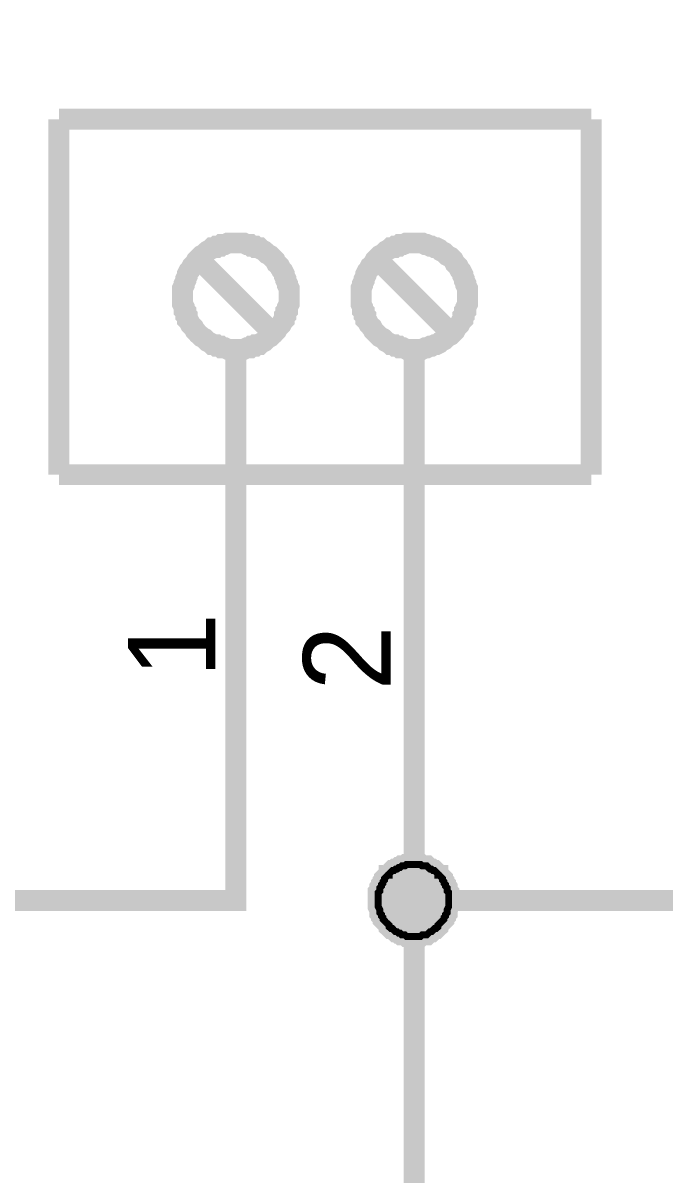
# Model space of a CAD drawing. Header units: millimetres. Extents: x 0 to 800, y 0 to 567.
# Drawn here: x 401.33 to 410.51, y 333.71 to 350.19 of the extents above; entities that cross this region are included whole.
import ezdxf

# ---------------------------------------------------------------- set-up
doc = ezdxf.new("R2010")
doc.units = ezdxf.units.MM
doc.layers.add('Sheet', color=255, linetype='Continuous')

msp = doc.modelspace()

# ---------------------------------------------------------------- linework, layer by layer
at = {"layer": 'Sheet'}
for points, const_width in [([(384.662, 352.422), (384.662, 337.639), (384.819, 337.639), (393.196, 337.639), (404.373, 337.639), (404.373, 338.647)], 0.3), ([(401.842, 348.816), (401.842, 343.731)], 0.3), ([(409.458, 348.816), (401.842, 348.816)], 0.3), ([(409.458, 343.731), (409.458, 348.816)], 0.3), ([(403.611, 346.285), (403.611, 346.33), (403.611, 346.352), (403.611, 346.397), (403.634, 346.442), (403.634, 346.464), (403.656, 346.509), (403.656, 346.531), (403.679, 346.576), (403.679, 346.599), (403.701, 346.643), (403.723, 346.666), (403.746, 346.711), (403.768, 346.733), (403.791, 346.755), (403.813, 346.8), (403.835, 346.822), (403.858, 346.845), (403.88, 346.867), (403.925, 346.89), (403.947, 346.912), (403.97, 346.934), (404.015, 346.957), (404.037, 346.979), (404.082, 346.979), (404.104, 347.002), (404.149, 347.002), (404.171, 347.024), (404.216, 347.024), (404.261, 347.046), (404.283, 347.046), (404.328, 347.046), (404.373, 347.046)], 0.3), ([(404.373, 347.046), (404.373, 347.046)], 0.3), ([(404.373, 347.046), (404.418, 347.046), (404.463, 347.046), (404.485, 347.046), (404.53, 347.024), (404.575, 347.024), (404.597, 347.002), (404.642, 347.002), (404.664, 346.979), (404.709, 346.979), (404.731, 346.957), (404.776, 346.934), (404.799, 346.912), (404.821, 346.89), (404.866, 346.867), (404.888, 346.845), (404.911, 346.822), (404.933, 346.8), (404.955, 346.755), (404.978, 346.733), (405, 346.711), (405.023, 346.666), (405.045, 346.643), (405.067, 346.599), (405.067, 346.576), (405.09, 346.531), (405.09, 346.509), (405.112, 346.464), (405.112, 346.442), (405.135, 346.397), (405.135, 346.352), (405.135, 346.33), (405.135, 346.285)], 0.3), ([(406.165, 346.285), (406.165, 346.33), (406.165, 346.352), (406.165, 346.397), (406.187, 346.442), (406.187, 346.464), (406.21, 346.509), (406.21, 346.531), (406.232, 346.576), (406.232, 346.599), (406.255, 346.643), (406.277, 346.666), (406.299, 346.711), (406.322, 346.733), (406.344, 346.755), (406.367, 346.8), (406.389, 346.822), (406.411, 346.845), (406.434, 346.867), (406.479, 346.89), (406.501, 346.912), (406.523, 346.934), (406.568, 346.957), (406.591, 346.979), (406.635, 346.979), (406.658, 347.002), (406.703, 347.002), (406.725, 347.024), (406.77, 347.024), (406.815, 347.046), (406.837, 347.046), (406.882, 347.046), (406.927, 347.046)], 0.3), ([(406.927, 347.046), (406.927, 347.046)], 0.3), ([(406.927, 347.046), (406.971, 347.046), (406.994, 347.046), (407.039, 347.046), (407.083, 347.024), (407.106, 347.024), (407.151, 347.002), (407.173, 347.002), (407.218, 346.979), (407.24, 346.979), (407.285, 346.957), (407.307, 346.934), (407.352, 346.912), (407.375, 346.89), (407.397, 346.867), (407.442, 346.845), (407.464, 346.822), (407.487, 346.8), (407.509, 346.755), (407.531, 346.733), (407.554, 346.711), (407.576, 346.666), (407.599, 346.643), (407.621, 346.599), (407.621, 346.576), (407.643, 346.531), (407.643, 346.509), (407.666, 346.464), (407.666, 346.442), (407.688, 346.397), (407.688, 346.352), (407.688, 346.33), (407.688, 346.285)], 0.3), ([(403.835, 346.822), (404.911, 345.747)], 0.3), ([(406.389, 346.822), (407.464, 345.747)], 0.3), ([(404.373, 345.523), (404.328, 345.523), (404.283, 345.523), (404.261, 345.523), (404.216, 345.546), (404.171, 345.546), (404.149, 345.568), (404.104, 345.568), (404.082, 345.591), (404.037, 345.591), (404.015, 345.613), (403.97, 345.635), (403.947, 345.658), (403.925, 345.68), (403.88, 345.703), (403.858, 345.725), (403.835, 345.747), (403.813, 345.77), (403.791, 345.792), (403.768, 345.837), (403.746, 345.859), (403.723, 345.882), (403.701, 345.927), (403.679, 345.949), (403.679, 345.994), (403.656, 346.016), (403.656, 346.061), (403.634, 346.083), (403.634, 346.128), (403.611, 346.173), (403.611, 346.195), (403.611, 346.24), (403.611, 346.285)], 0.3), ([(403.611, 346.285), (403.611, 346.285)], 0.3), ([(405.135, 346.285), (405.135, 346.24), (405.135, 346.195), (405.135, 346.173), (405.112, 346.128), (405.112, 346.083), (405.09, 346.061), (405.09, 346.016), (405.067, 345.994), (405.067, 345.949), (405.045, 345.927), (405.023, 345.882), (405, 345.859), (404.978, 345.837), (404.955, 345.792), (404.933, 345.77), (404.911, 345.747), (404.888, 345.725), (404.866, 345.703), (404.821, 345.68), (404.799, 345.658), (404.776, 345.635), (404.731, 345.613), (404.709, 345.591), (404.664, 345.591), (404.642, 345.568), (404.597, 345.568), (404.575, 345.546), (404.53, 345.546), (404.485, 345.523), (404.463, 345.523), (404.418, 345.523), (404.373, 345.523)], 0.3), ([(405.135, 346.285), (405.135, 346.285), (405.135, 346.285), (405.135, 346.285), (405.135, 346.285), (405.135, 346.285), (405.135, 346.285), (405.135, 346.285), (405.135, 346.285), (405.135, 346.285), (405.135, 346.285), (405.135, 346.285), (405.135, 346.285), (405.135, 346.285), (405.135, 346.285), (405.135, 346.285), (405.135, 346.285), (405.135, 346.285), (405.135, 346.285), (405.135, 346.285), (405.135, 346.285), (405.135, 346.285), (405.135, 346.285), (405.135, 346.285), (405.135, 346.285), (405.135, 346.285), (405.135, 346.285), (405.135, 346.285), (405.135, 346.285), (405.135, 346.285), (405.135, 346.285), (405.135, 346.285), (405.135, 346.285)], 0.3), ([(405.135, 346.285), (405.135, 346.285)], 0.3), ([(406.927, 345.523), (406.882, 345.523), (406.837, 345.523), (406.815, 345.523), (406.77, 345.546), (406.725, 345.546), (406.703, 345.568), (406.658, 345.568), (406.635, 345.591), (406.591, 345.591), (406.568, 345.613), (406.523, 345.635), (406.501, 345.658), (406.479, 345.68), (406.434, 345.703), (406.411, 345.725), (406.389, 345.747), (406.367, 345.77), (406.344, 345.792), (406.322, 345.837), (406.299, 345.859), (406.277, 345.882), (406.255, 345.927), (406.232, 345.949), (406.232, 345.994), (406.21, 346.016), (406.21, 346.061), (406.187, 346.083), (406.187, 346.128), (406.165, 346.173), (406.165, 346.195), (406.165, 346.24), (406.165, 346.285)], 0.3), ([(406.165, 346.285), (406.165, 346.285)], 0.3), ([(407.688, 346.285), (407.688, 346.24), (407.688, 346.195), (407.688, 346.173), (407.666, 346.128), (407.666, 346.083), (407.643, 346.061), (407.643, 346.016), (407.621, 345.994), (407.621, 345.949), (407.599, 345.927), (407.576, 345.882), (407.554, 345.859), (407.531, 345.837), (407.509, 345.792), (407.487, 345.77), (407.464, 345.747), (407.442, 345.725), (407.397, 345.703), (407.375, 345.68), (407.352, 345.658), (407.307, 345.635), (407.285, 345.613), (407.24, 345.591), (407.218, 345.591), (407.173, 345.568), (407.151, 345.568), (407.106, 345.546), (407.083, 345.546), (407.039, 345.523), (406.994, 345.523), (406.971, 345.523), (406.927, 345.523)], 0.3), ([(407.688, 346.285), (407.688, 346.285), (407.688, 346.285), (407.688, 346.285), (407.688, 346.285), (407.688, 346.285), (407.688, 346.285), (407.688, 346.285), (407.688, 346.285), (407.688, 346.285), (407.688, 346.285), (407.688, 346.285), (407.688, 346.285), (407.688, 346.285), (407.688, 346.285), (407.688, 346.285), (407.688, 346.285), (407.688, 346.285), (407.688, 346.285), (407.688, 346.285), (407.688, 346.285), (407.688, 346.285), (407.688, 346.285), (407.688, 346.285), (407.688, 346.285), (407.688, 346.285), (407.688, 346.285), (407.688, 346.285), (407.688, 346.285), (407.688, 346.285), (407.688, 346.285), (407.688, 346.285), (407.688, 346.285)], 0.3), ([(407.688, 346.285), (407.688, 346.285)], 0.3), ([(404.373, 343.731), (404.373, 345.523)], 0.3), ([(406.927, 343.731), (406.927, 345.523)], 0.3), ([(401.842, 343.731), (409.458, 343.731)], 0.3), ([(404.373, 343.731), (404.373, 338.647)], 0.3), ([(406.927, 343.731), (406.927, 338.647)], 0.3), ([(406.927, 338.647), (406.927, 337.639)], 0.3), ([(406.411, 337.639), (406.411, 337.661), (406.411, 337.684), (406.411, 337.729), (406.411, 337.751), (406.434, 337.773), (406.434, 337.796), (406.434, 337.818), (406.456, 337.841), (406.456, 337.863), (406.479, 337.885), (406.479, 337.908), (406.501, 337.93), (406.501, 337.953), (406.523, 337.975), (406.546, 337.997), (406.568, 337.997), (406.568, 338.02), (406.591, 338.042), (406.613, 338.065), (406.635, 338.065), (406.658, 338.087), (406.68, 338.087), (406.703, 338.109), (406.725, 338.109), (406.747, 338.132), (406.77, 338.132), (406.792, 338.132), (406.815, 338.154), (406.837, 338.154), (406.882, 338.154), (406.904, 338.154), (406.927, 338.154)], 0.3), ([(406.411, 337.639), (406.411, 337.661), (406.411, 337.684), (406.411, 337.729), (406.411, 337.751), (406.434, 337.773), (406.434, 337.796), (406.434, 337.818), (406.456, 337.841), (406.456, 337.863), (406.479, 337.885), (406.479, 337.908), (406.501, 337.93), (406.501, 337.953), (406.523, 337.975), (406.546, 337.997), (406.568, 337.997), (406.568, 338.02), (406.591, 338.042), (406.613, 338.065), (406.635, 338.065), (406.658, 338.087), (406.68, 338.087), (406.703, 338.109), (406.725, 338.109), (406.747, 338.132), (406.77, 338.132), (406.792, 338.132), (406.815, 338.154), (406.837, 338.154), (406.882, 338.154), (406.904, 338.154), (406.927, 338.154)], 0.3), ([(406.411, 337.639), (406.411, 337.661), (406.411, 337.684), (406.411, 337.729), (406.411, 337.751), (406.434, 337.773), (406.434, 337.796), (406.434, 337.818), (406.456, 337.841), (406.456, 337.863), (406.479, 337.885), (406.479, 337.908), (406.501, 337.93), (406.501, 337.953), (406.523, 337.975), (406.546, 337.997), (406.568, 337.997), (406.568, 338.02), (406.591, 338.042), (406.613, 338.065), (406.635, 338.065), (406.658, 338.087), (406.68, 338.087), (406.703, 338.109), (406.725, 338.109), (406.747, 338.132), (406.77, 338.132), (406.792, 338.132), (406.815, 338.154), (406.837, 338.154), (406.882, 338.154), (406.904, 338.154), (406.927, 338.154)], 0.3), ([(406.411, 337.639), (406.411, 337.661), (406.411, 337.684), (406.411, 337.729), (406.411, 337.751), (406.434, 337.773), (406.434, 337.796), (406.434, 337.818), (406.456, 337.841), (406.456, 337.863), (406.479, 337.885), (406.479, 337.908), (406.501, 337.93), (406.501, 337.953), (406.523, 337.975), (406.546, 337.997), (406.568, 337.997), (406.568, 338.02), (406.591, 338.042), (406.613, 338.065), (406.635, 338.065), (406.658, 338.087), (406.68, 338.087), (406.703, 338.109), (406.725, 338.109), (406.747, 338.132), (406.77, 338.132), (406.792, 338.132), (406.815, 338.154), (406.837, 338.154), (406.882, 338.154), (406.904, 338.154), (406.927, 338.154)], 0.3), ([(406.927, 338.154), (406.927, 338.154)], 0.3), ([(406.927, 338.154), (406.949, 338.154), (406.971, 338.154), (406.994, 338.154), (407.016, 338.154), (407.039, 338.132), (407.061, 338.132), (407.106, 338.132), (407.128, 338.109), (407.128, 338.109), (407.151, 338.087), (407.173, 338.087), (407.195, 338.065), (407.218, 338.065), (407.24, 338.042), (407.263, 338.02), (407.263, 337.997), (407.285, 337.997), (407.307, 337.975), (407.33, 337.953), (407.33, 337.93), (407.352, 337.908), (407.352, 337.885), (407.375, 337.863), (407.375, 337.841), (407.397, 337.818), (407.397, 337.796), (407.397, 337.773), (407.419, 337.751), (407.419, 337.729), (407.419, 337.684), (407.419, 337.661), (407.419, 337.639)], 0.3), ([(406.927, 338.154), (406.927, 338.154)], 0.3), ([(406.927, 338.154), (406.949, 338.154), (406.971, 338.154), (406.994, 338.154), (407.016, 338.154), (407.039, 338.132), (407.061, 338.132), (407.106, 338.132), (407.128, 338.109), (407.128, 338.109), (407.151, 338.087), (407.173, 338.087), (407.195, 338.065), (407.218, 338.065), (407.24, 338.042), (407.263, 338.02), (407.263, 337.997), (407.285, 337.997), (407.307, 337.975), (407.33, 337.953), (407.33, 337.93), (407.352, 337.908), (407.352, 337.885), (407.375, 337.863), (407.375, 337.841), (407.397, 337.818), (407.397, 337.796), (407.397, 337.773), (407.419, 337.751), (407.419, 337.729), (407.419, 337.684), (407.419, 337.661), (407.419, 337.639)], 0.3), ([(406.927, 338.154), (406.927, 338.154)], 0.3), ([(406.927, 338.154), (406.949, 338.154), (406.971, 338.154), (406.994, 338.154), (407.016, 338.154), (407.039, 338.132), (407.061, 338.132), (407.106, 338.132), (407.128, 338.109), (407.128, 338.109), (407.151, 338.087), (407.173, 338.087), (407.195, 338.065), (407.218, 338.065), (407.24, 338.042), (407.263, 338.02), (407.263, 337.997), (407.285, 337.997), (407.307, 337.975), (407.33, 337.953), (407.33, 337.93), (407.352, 337.908), (407.352, 337.885), (407.375, 337.863), (407.375, 337.841), (407.397, 337.818), (407.397, 337.796), (407.397, 337.773), (407.419, 337.751), (407.419, 337.729), (407.419, 337.684), (407.419, 337.661), (407.419, 337.639)], 0.3), ([(406.927, 338.154), (406.927, 338.154)], 0.3), ([(406.927, 338.154), (406.949, 338.154), (406.971, 338.154), (406.994, 338.154), (407.016, 338.154), (407.039, 338.132), (407.061, 338.132), (407.106, 338.132), (407.128, 338.109), (407.128, 338.109), (407.151, 338.087), (407.173, 338.087), (407.195, 338.065), (407.218, 338.065), (407.24, 338.042), (407.263, 338.02), (407.263, 337.997), (407.285, 337.997), (407.307, 337.975), (407.33, 337.953), (407.33, 337.93), (407.352, 337.908), (407.352, 337.885), (407.375, 337.863), (407.375, 337.841), (407.397, 337.818), (407.397, 337.796), (407.397, 337.773), (407.419, 337.751), (407.419, 337.729), (407.419, 337.684), (407.419, 337.661), (407.419, 337.639)], 0.3), ([(406.411, 337.639), (406.411, 337.661), (406.411, 337.684), (406.411, 337.729), (406.411, 337.751), (406.434, 337.773), (406.434, 337.796), (406.434, 337.818), (406.456, 337.841), (406.456, 337.863), (406.479, 337.885), (406.479, 337.908), (406.501, 337.93), (406.501, 337.953), (406.523, 337.975), (406.546, 337.997), (406.568, 337.997), (406.568, 338.02), (406.591, 338.042), (406.613, 338.065), (406.635, 338.065), (406.658, 338.087), (406.68, 338.087), (406.703, 338.109), (406.725, 338.109), (406.747, 338.132), (406.77, 338.132), (406.792, 338.132), (406.815, 338.154), (406.837, 338.154), (406.882, 338.154), (406.904, 338.154), (406.927, 338.154)], 0.0991), ([(406.411, 337.639), (406.411, 337.661), (406.411, 337.684), (406.411, 337.729), (406.411, 337.751), (406.434, 337.773), (406.434, 337.796), (406.434, 337.818), (406.456, 337.841), (406.456, 337.863), (406.479, 337.885), (406.479, 337.908), (406.501, 337.93), (406.501, 337.953), (406.523, 337.975), (406.546, 337.997), (406.568, 337.997), (406.568, 338.02), (406.591, 338.042), (406.613, 338.065), (406.635, 338.065), (406.658, 338.087), (406.68, 338.087), (406.703, 338.109), (406.725, 338.109), (406.747, 338.132), (406.77, 338.132), (406.792, 338.132), (406.815, 338.154), (406.837, 338.154), (406.882, 338.154), (406.904, 338.154), (406.927, 338.154)], 0.0991), ([(406.411, 337.639), (406.411, 337.661), (406.411, 337.684), (406.411, 337.729), (406.411, 337.751), (406.434, 337.773), (406.434, 337.796), (406.434, 337.818), (406.456, 337.841), (406.456, 337.863), (406.479, 337.885), (406.479, 337.908), (406.501, 337.93), (406.501, 337.953), (406.523, 337.975), (406.546, 337.997), (406.568, 337.997), (406.568, 338.02), (406.591, 338.042), (406.613, 338.065), (406.635, 338.065), (406.658, 338.087), (406.68, 338.087), (406.703, 338.109), (406.725, 338.109), (406.747, 338.132), (406.77, 338.132), (406.792, 338.132), (406.815, 338.154), (406.837, 338.154), (406.882, 338.154), (406.904, 338.154), (406.927, 338.154)], 0.0991), ([(406.411, 337.639), (406.411, 337.661), (406.411, 337.684), (406.411, 337.729), (406.411, 337.751), (406.434, 337.773), (406.434, 337.796), (406.434, 337.818), (406.456, 337.841), (406.456, 337.863), (406.479, 337.885), (406.479, 337.908), (406.501, 337.93), (406.501, 337.953), (406.523, 337.975), (406.546, 337.997), (406.568, 337.997), (406.568, 338.02), (406.591, 338.042), (406.613, 338.065), (406.635, 338.065), (406.658, 338.087), (406.68, 338.087), (406.703, 338.109), (406.725, 338.109), (406.747, 338.132), (406.77, 338.132), (406.792, 338.132), (406.815, 338.154), (406.837, 338.154), (406.882, 338.154), (406.904, 338.154), (406.927, 338.154)], 0.0991), ([(406.927, 338.154), (406.927, 338.154)], 0.0991), ([(406.927, 338.154), (406.949, 338.154), (406.971, 338.154), (406.994, 338.154), (407.016, 338.154), (407.039, 338.132), (407.061, 338.132), (407.106, 338.132), (407.128, 338.109), (407.128, 338.109), (407.151, 338.087), (407.173, 338.087), (407.195, 338.065), (407.218, 338.065), (407.24, 338.042), (407.263, 338.02), (407.263, 337.997), (407.285, 337.997), (407.307, 337.975), (407.33, 337.953), (407.33, 337.93), (407.352, 337.908), (407.352, 337.885), (407.375, 337.863), (407.375, 337.841), (407.397, 337.818), (407.397, 337.796), (407.397, 337.773), (407.419, 337.751), (407.419, 337.729), (407.419, 337.684), (407.419, 337.661), (407.419, 337.639)], 0.0991), ([(406.927, 338.154), (406.927, 338.154)], 0.0991), ([(406.927, 338.154), (406.949, 338.154), (406.971, 338.154), (406.994, 338.154), (407.016, 338.154), (407.039, 338.132), (407.061, 338.132), (407.106, 338.132), (407.128, 338.109), (407.128, 338.109), (407.151, 338.087), (407.173, 338.087), (407.195, 338.065), (407.218, 338.065), (407.24, 338.042), (407.263, 338.02), (407.263, 337.997), (407.285, 337.997), (407.307, 337.975), (407.33, 337.953), (407.33, 337.93), (407.352, 337.908), (407.352, 337.885), (407.375, 337.863), (407.375, 337.841), (407.397, 337.818), (407.397, 337.796), (407.397, 337.773), (407.419, 337.751), (407.419, 337.729), (407.419, 337.684), (407.419, 337.661), (407.419, 337.639)], 0.0991), ([(406.927, 338.154), (406.927, 338.154)], 0.0991), ([(406.927, 338.154), (406.949, 338.154), (406.971, 338.154), (406.994, 338.154), (407.016, 338.154), (407.039, 338.132), (407.061, 338.132), (407.106, 338.132), (407.128, 338.109), (407.128, 338.109), (407.151, 338.087), (407.173, 338.087), (407.195, 338.065), (407.218, 338.065), (407.24, 338.042), (407.263, 338.02), (407.263, 337.997), (407.285, 337.997), (407.307, 337.975), (407.33, 337.953), (407.33, 337.93), (407.352, 337.908), (407.352, 337.885), (407.375, 337.863), (407.375, 337.841), (407.397, 337.818), (407.397, 337.796), (407.397, 337.773), (407.419, 337.751), (407.419, 337.729), (407.419, 337.684), (407.419, 337.661), (407.419, 337.639)], 0.0991), ([(406.927, 338.154), (406.927, 338.154)], 0.0991), ([(406.927, 338.154), (406.949, 338.154), (406.971, 338.154), (406.994, 338.154), (407.016, 338.154), (407.039, 338.132), (407.061, 338.132), (407.106, 338.132), (407.128, 338.109), (407.128, 338.109), (407.151, 338.087), (407.173, 338.087), (407.195, 338.065), (407.218, 338.065), (407.24, 338.042), (407.263, 338.02), (407.263, 337.997), (407.285, 337.997), (407.307, 337.975), (407.33, 337.953), (407.33, 337.93), (407.352, 337.908), (407.352, 337.885), (407.375, 337.863), (407.375, 337.841), (407.397, 337.818), (407.397, 337.796), (407.397, 337.773), (407.419, 337.751), (407.419, 337.729), (407.419, 337.684), (407.419, 337.661), (407.419, 337.639)], 0.0991), ([(406.927, 337.124), (406.904, 337.124), (406.882, 337.124), (406.837, 337.124), (406.815, 337.124), (406.792, 337.146), (406.77, 337.146), (406.747, 337.146), (406.725, 337.169), (406.703, 337.169), (406.68, 337.191), (406.658, 337.191), (406.635, 337.213), (406.613, 337.236), (406.591, 337.236), (406.568, 337.258), (406.568, 337.281), (406.546, 337.303), (406.523, 337.325), (406.501, 337.348), (406.501, 337.348), (406.479, 337.37), (406.479, 337.393), (406.456, 337.415), (406.456, 337.437), (406.434, 337.46), (406.434, 337.482), (406.434, 337.505), (406.411, 337.549), (406.411, 337.572), (406.411, 337.594), (406.411, 337.617), (406.411, 337.639)], 0.3), ([(406.411, 337.639), (406.411, 337.639)], 0.3), ([(406.927, 337.124), (406.904, 337.124), (406.882, 337.124), (406.837, 337.124), (406.815, 337.124), (406.792, 337.146), (406.77, 337.146), (406.747, 337.146), (406.725, 337.169), (406.703, 337.169), (406.68, 337.191), (406.658, 337.191), (406.635, 337.213), (406.613, 337.236), (406.591, 337.236), (406.568, 337.258), (406.568, 337.281), (406.546, 337.303), (406.523, 337.325), (406.501, 337.348), (406.501, 337.348), (406.479, 337.37), (406.479, 337.393), (406.456, 337.415), (406.456, 337.437), (406.434, 337.46), (406.434, 337.482), (406.434, 337.505), (406.411, 337.549), (406.411, 337.572), (406.411, 337.594), (406.411, 337.617), (406.411, 337.639)], 0.3), ([(406.411, 337.639), (406.411, 337.639)], 0.3), ([(406.927, 337.124), (406.904, 337.124), (406.882, 337.124), (406.837, 337.124), (406.815, 337.124), (406.792, 337.146), (406.77, 337.146), (406.747, 337.146), (406.725, 337.169), (406.703, 337.169), (406.68, 337.191), (406.658, 337.191), (406.635, 337.213), (406.613, 337.236), (406.591, 337.236), (406.568, 337.258), (406.568, 337.281), (406.546, 337.303), (406.523, 337.325), (406.501, 337.348), (406.501, 337.348), (406.479, 337.37), (406.479, 337.393), (406.456, 337.415), (406.456, 337.437), (406.434, 337.46), (406.434, 337.482), (406.434, 337.505), (406.411, 337.549), (406.411, 337.572), (406.411, 337.594), (406.411, 337.617), (406.411, 337.639)], 0.3), ([(406.411, 337.639), (406.411, 337.639)], 0.3), ([(406.927, 337.124), (406.904, 337.124), (406.882, 337.124), (406.837, 337.124), (406.815, 337.124), (406.792, 337.146), (406.77, 337.146), (406.747, 337.146), (406.725, 337.169), (406.703, 337.169), (406.68, 337.191), (406.658, 337.191), (406.635, 337.213), (406.613, 337.236), (406.591, 337.236), (406.568, 337.258), (406.568, 337.281), (406.546, 337.303), (406.523, 337.325), (406.501, 337.348), (406.501, 337.348), (406.479, 337.37), (406.479, 337.393), (406.456, 337.415), (406.456, 337.437), (406.434, 337.46), (406.434, 337.482), (406.434, 337.505), (406.411, 337.549), (406.411, 337.572), (406.411, 337.594), (406.411, 337.617), (406.411, 337.639)], 0.3), ([(406.411, 337.639), (406.411, 337.639)], 0.3), ([(407.419, 337.639), (407.419, 337.617), (407.419, 337.594), (407.419, 337.572), (407.419, 337.549), (407.397, 337.505), (407.397, 337.482), (407.397, 337.46), (407.375, 337.437), (407.375, 337.415), (407.352, 337.393), (407.352, 337.37), (407.33, 337.348), (407.33, 337.348), (407.307, 337.325), (407.285, 337.303), (407.263, 337.281), (407.263, 337.258), (407.24, 337.236), (407.218, 337.236), (407.195, 337.213), (407.173, 337.191), (407.151, 337.191), (407.128, 337.169), (407.128, 337.169), (407.106, 337.146), (407.061, 337.146), (407.039, 337.146), (407.016, 337.124), (406.994, 337.124), (406.971, 337.124), (406.949, 337.124), (406.927, 337.124)], 0.3), ([(406.927, 332.465), (406.927, 337.639), (417.589, 337.639)], 0.3), ([(407.419, 337.639), (407.419, 337.617), (407.419, 337.594), (407.419, 337.572), (407.419, 337.549), (407.397, 337.505), (407.397, 337.482), (407.397, 337.46), (407.375, 337.437), (407.375, 337.415), (407.352, 337.393), (407.352, 337.37), (407.33, 337.348), (407.33, 337.348), (407.307, 337.325), (407.285, 337.303), (407.263, 337.281), (407.263, 337.258), (407.24, 337.236), (407.218, 337.236), (407.195, 337.213), (407.173, 337.191), (407.151, 337.191), (407.128, 337.169), (407.128, 337.169), (407.106, 337.146), (407.061, 337.146), (407.039, 337.146), (407.016, 337.124), (406.994, 337.124), (406.971, 337.124), (406.949, 337.124), (406.927, 337.124)], 0.3), ([(407.419, 337.639), (407.419, 337.617), (407.419, 337.594), (407.419, 337.572), (407.419, 337.549), (407.397, 337.505), (407.397, 337.482), (407.397, 337.46), (407.375, 337.437), (407.375, 337.415), (407.352, 337.393), (407.352, 337.37), (407.33, 337.348), (407.33, 337.348), (407.307, 337.325), (407.285, 337.303), (407.263, 337.281), (407.263, 337.258), (407.24, 337.236), (407.218, 337.236), (407.195, 337.213), (407.173, 337.191), (407.151, 337.191), (407.128, 337.169), (407.128, 337.169), (407.106, 337.146), (407.061, 337.146), (407.039, 337.146), (407.016, 337.124), (406.994, 337.124), (406.971, 337.124), (406.949, 337.124), (406.927, 337.124)], 0.3), ([(407.419, 337.639), (407.419, 337.617), (407.419, 337.594), (407.419, 337.572), (407.419, 337.549), (407.397, 337.505), (407.397, 337.482), (407.397, 337.46), (407.375, 337.437), (407.375, 337.415), (407.352, 337.393), (407.352, 337.37), (407.33, 337.348), (407.33, 337.348), (407.307, 337.325), (407.285, 337.303), (407.263, 337.281), (407.263, 337.258), (407.24, 337.236), (407.218, 337.236), (407.195, 337.213), (407.173, 337.191), (407.151, 337.191), (407.128, 337.169), (407.128, 337.169), (407.106, 337.146), (407.061, 337.146), (407.039, 337.146), (407.016, 337.124), (406.994, 337.124), (406.971, 337.124), (406.949, 337.124), (406.927, 337.124)], 0.3), ([(407.419, 337.639), (407.419, 337.639), (407.419, 337.639), (407.419, 337.639), (407.419, 337.639), (407.419, 337.639), (407.419, 337.639), (407.419, 337.639), (407.419, 337.639), (407.419, 337.639), (407.419, 337.639), (407.419, 337.639), (407.419, 337.639), (407.419, 337.639), (407.419, 337.639), (407.419, 337.639), (407.419, 337.639), (407.419, 337.639), (407.419, 337.639), (407.419, 337.639), (407.419, 337.639), (407.419, 337.639), (407.419, 337.639), (407.419, 337.639), (407.419, 337.639), (407.419, 337.639), (407.419, 337.639), (407.419, 337.639), (407.419, 337.639), (407.419, 337.639), (407.419, 337.639), (407.419, 337.639), (407.419, 337.639)], 0.3), ([(407.419, 337.639), (407.419, 337.639)], 0.3), ([(407.419, 337.639), (407.419, 337.639), (407.419, 337.639), (407.419, 337.639), (407.419, 337.639), (407.419, 337.639), (407.419, 337.639), (407.419, 337.639), (407.419, 337.639), (407.419, 337.639), (407.419, 337.639), (407.419, 337.639), (407.419, 337.639), (407.419, 337.639), (407.419, 337.639), (407.419, 337.639), (407.419, 337.639), (407.419, 337.639), (407.419, 337.639), (407.419, 337.639), (407.419, 337.639), (407.419, 337.639), (407.419, 337.639), (407.419, 337.639), (407.419, 337.639), (407.419, 337.639), (407.419, 337.639), (407.419, 337.639), (407.419, 337.639), (407.419, 337.639), (407.419, 337.639), (407.419, 337.639), (407.419, 337.639)], 0.3), ([(407.419, 337.639), (407.419, 337.639)], 0.3), ([(407.419, 337.639), (407.419, 337.639), (407.419, 337.639), (407.419, 337.639), (407.419, 337.639), (407.419, 337.639), (407.419, 337.639), (407.419, 337.639), (407.419, 337.639), (407.419, 337.639), (407.419, 337.639), (407.419, 337.639), (407.419, 337.639), (407.419, 337.639), (407.419, 337.639), (407.419, 337.639), (407.419, 337.639), (407.419, 337.639), (407.419, 337.639), (407.419, 337.639), (407.419, 337.639), (407.419, 337.639), (407.419, 337.639), (407.419, 337.639), (407.419, 337.639), (407.419, 337.639), (407.419, 337.639), (407.419, 337.639), (407.419, 337.639), (407.419, 337.639), (407.419, 337.639), (407.419, 337.639), (407.419, 337.639)], 0.3), ([(407.419, 337.639), (407.419, 337.639)], 0.3), ([(407.419, 337.639), (407.419, 337.639), (407.419, 337.639), (407.419, 337.639), (407.419, 337.639), (407.419, 337.639), (407.419, 337.639), (407.419, 337.639), (407.419, 337.639), (407.419, 337.639), (407.419, 337.639), (407.419, 337.639), (407.419, 337.639), (407.419, 337.639), (407.419, 337.639), (407.419, 337.639), (407.419, 337.639), (407.419, 337.639), (407.419, 337.639), (407.419, 337.639), (407.419, 337.639), (407.419, 337.639), (407.419, 337.639), (407.419, 337.639), (407.419, 337.639), (407.419, 337.639), (407.419, 337.639), (407.419, 337.639), (407.419, 337.639), (407.419, 337.639), (407.419, 337.639), (407.419, 337.639), (407.419, 337.639)], 0.3), ([(407.419, 337.639), (407.419, 337.639)], 0.3), ([(406.927, 337.124), (406.904, 337.124), (406.882, 337.124), (406.837, 337.124), (406.815, 337.124), (406.792, 337.146), (406.77, 337.146), (406.747, 337.146), (406.725, 337.169), (406.703, 337.169), (406.68, 337.191), (406.658, 337.191), (406.635, 337.213), (406.613, 337.236), (406.591, 337.236), (406.568, 337.258), (406.568, 337.281), (406.546, 337.303), (406.523, 337.325), (406.501, 337.348), (406.501, 337.348), (406.479, 337.37), (406.479, 337.393), (406.456, 337.415), (406.456, 337.437), (406.434, 337.46), (406.434, 337.482), (406.434, 337.505), (406.411, 337.549), (406.411, 337.572), (406.411, 337.594), (406.411, 337.617), (406.411, 337.639)], 0.0991), ([(406.411, 337.639), (406.411, 337.639)], 0.0991), ([(406.927, 337.124), (406.904, 337.124), (406.882, 337.124), (406.837, 337.124), (406.815, 337.124), (406.792, 337.146), (406.77, 337.146), (406.747, 337.146), (406.725, 337.169), (406.703, 337.169), (406.68, 337.191), (406.658, 337.191), (406.635, 337.213), (406.613, 337.236), (406.591, 337.236), (406.568, 337.258), (406.568, 337.281), (406.546, 337.303), (406.523, 337.325), (406.501, 337.348), (406.501, 337.348), (406.479, 337.37), (406.479, 337.393), (406.456, 337.415), (406.456, 337.437), (406.434, 337.46), (406.434, 337.482), (406.434, 337.505), (406.411, 337.549), (406.411, 337.572), (406.411, 337.594), (406.411, 337.617), (406.411, 337.639)], 0.0991), ([(406.411, 337.639), (406.411, 337.639)], 0.0991), ([(406.927, 337.124), (406.904, 337.124), (406.882, 337.124), (406.837, 337.124), (406.815, 337.124), (406.792, 337.146), (406.77, 337.146), (406.747, 337.146), (406.725, 337.169), (406.703, 337.169), (406.68, 337.191), (406.658, 337.191), (406.635, 337.213), (406.613, 337.236), (406.591, 337.236), (406.568, 337.258), (406.568, 337.281), (406.546, 337.303), (406.523, 337.325), (406.501, 337.348), (406.501, 337.348), (406.479, 337.37), (406.479, 337.393), (406.456, 337.415), (406.456, 337.437), (406.434, 337.46), (406.434, 337.482), (406.434, 337.505), (406.411, 337.549), (406.411, 337.572), (406.411, 337.594), (406.411, 337.617), (406.411, 337.639)], 0.0991), ([(406.411, 337.639), (406.411, 337.639)], 0.0991), ([(406.927, 337.124), (406.904, 337.124), (406.882, 337.124), (406.837, 337.124), (406.815, 337.124), (406.792, 337.146), (406.77, 337.146), (406.747, 337.146), (406.725, 337.169), (406.703, 337.169), (406.68, 337.191), (406.658, 337.191), (406.635, 337.213), (406.613, 337.236), (406.591, 337.236), (406.568, 337.258), (406.568, 337.281), (406.546, 337.303), (406.523, 337.325), (406.501, 337.348), (406.501, 337.348), (406.479, 337.37), (406.479, 337.393), (406.456, 337.415), (406.456, 337.437), (406.434, 337.46), (406.434, 337.482), (406.434, 337.505), (406.411, 337.549), (406.411, 337.572), (406.411, 337.594), (406.411, 337.617), (406.411, 337.639)], 0.0991), ([(406.411, 337.639), (406.411, 337.639)], 0.0991), ([(407.419, 337.639), (407.419, 337.617), (407.419, 337.594), (407.419, 337.572), (407.419, 337.549), (407.397, 337.505), (407.397, 337.482), (407.397, 337.46), (407.375, 337.437), (407.375, 337.415), (407.352, 337.393), (407.352, 337.37), (407.33, 337.348), (407.33, 337.348), (407.307, 337.325), (407.285, 337.303), (407.263, 337.281), (407.263, 337.258), (407.24, 337.236), (407.218, 337.236), (407.195, 337.213), (407.173, 337.191), (407.151, 337.191), (407.128, 337.169), (407.128, 337.169), (407.106, 337.146), (407.061, 337.146), (407.039, 337.146), (407.016, 337.124), (406.994, 337.124), (406.971, 337.124), (406.949, 337.124), (406.927, 337.124)], 0.0991), ([(407.419, 337.639), (407.419, 337.617), (407.419, 337.594), (407.419, 337.572), (407.419, 337.549), (407.397, 337.505), (407.397, 337.482), (407.397, 337.46), (407.375, 337.437), (407.375, 337.415), (407.352, 337.393), (407.352, 337.37), (407.33, 337.348), (407.33, 337.348), (407.307, 337.325), (407.285, 337.303), (407.263, 337.281), (407.263, 337.258), (407.24, 337.236), (407.218, 337.236), (407.195, 337.213), (407.173, 337.191), (407.151, 337.191), (407.128, 337.169), (407.128, 337.169), (407.106, 337.146), (407.061, 337.146), (407.039, 337.146), (407.016, 337.124), (406.994, 337.124), (406.971, 337.124), (406.949, 337.124), (406.927, 337.124)], 0.0991), ([(407.419, 337.639), (407.419, 337.617), (407.419, 337.594), (407.419, 337.572), (407.419, 337.549), (407.397, 337.505), (407.397, 337.482), (407.397, 337.46), (407.375, 337.437), (407.375, 337.415), (407.352, 337.393), (407.352, 337.37), (407.33, 337.348), (407.33, 337.348), (407.307, 337.325), (407.285, 337.303), (407.263, 337.281), (407.263, 337.258), (407.24, 337.236), (407.218, 337.236), (407.195, 337.213), (407.173, 337.191), (407.151, 337.191), (407.128, 337.169), (407.128, 337.169), (407.106, 337.146), (407.061, 337.146), (407.039, 337.146), (407.016, 337.124), (406.994, 337.124), (406.971, 337.124), (406.949, 337.124), (406.927, 337.124)], 0.0991), ([(407.419, 337.639), (407.419, 337.617), (407.419, 337.594), (407.419, 337.572), (407.419, 337.549), (407.397, 337.505), (407.397, 337.482), (407.397, 337.46), (407.375, 337.437), (407.375, 337.415), (407.352, 337.393), (407.352, 337.37), (407.33, 337.348), (407.33, 337.348), (407.307, 337.325), (407.285, 337.303), (407.263, 337.281), (407.263, 337.258), (407.24, 337.236), (407.218, 337.236), (407.195, 337.213), (407.173, 337.191), (407.151, 337.191), (407.128, 337.169), (407.128, 337.169), (407.106, 337.146), (407.061, 337.146), (407.039, 337.146), (407.016, 337.124), (406.994, 337.124), (406.971, 337.124), (406.949, 337.124), (406.927, 337.124)], 0.0991), ([(407.419, 337.639), (407.419, 337.639), (407.419, 337.639), (407.419, 337.639), (407.419, 337.639), (407.419, 337.639), (407.419, 337.639), (407.419, 337.639), (407.419, 337.639), (407.419, 337.639), (407.419, 337.639), (407.419, 337.639), (407.419, 337.639), (407.419, 337.639), (407.419, 337.639), (407.419, 337.639), (407.419, 337.639), (407.419, 337.639), (407.419, 337.639), (407.419, 337.639), (407.419, 337.639), (407.419, 337.639), (407.419, 337.639), (407.419, 337.639), (407.419, 337.639), (407.419, 337.639), (407.419, 337.639), (407.419, 337.639), (407.419, 337.639), (407.419, 337.639), (407.419, 337.639), (407.419, 337.639), (407.419, 337.639)], 0.0991), ([(407.419, 337.639), (407.419, 337.639)], 0.0991), ([(407.419, 337.639), (407.419, 337.639), (407.419, 337.639), (407.419, 337.639), (407.419, 337.639), (407.419, 337.639), (407.419, 337.639), (407.419, 337.639), (407.419, 337.639), (407.419, 337.639), (407.419, 337.639), (407.419, 337.639), (407.419, 337.639), (407.419, 337.639), (407.419, 337.639), (407.419, 337.639), (407.419, 337.639), (407.419, 337.639), (407.419, 337.639), (407.419, 337.639), (407.419, 337.639), (407.419, 337.639), (407.419, 337.639), (407.419, 337.639), (407.419, 337.639), (407.419, 337.639), (407.419, 337.639), (407.419, 337.639), (407.419, 337.639), (407.419, 337.639), (407.419, 337.639), (407.419, 337.639), (407.419, 337.639)], 0.0991), ([(407.419, 337.639), (407.419, 337.639)], 0.0991), ([(407.419, 337.639), (407.419, 337.639), (407.419, 337.639), (407.419, 337.639), (407.419, 337.639), (407.419, 337.639), (407.419, 337.639), (407.419, 337.639), (407.419, 337.639), (407.419, 337.639), (407.419, 337.639), (407.419, 337.639), (407.419, 337.639), (407.419, 337.639), (407.419, 337.639), (407.419, 337.639), (407.419, 337.639), (407.419, 337.639), (407.419, 337.639), (407.419, 337.639), (407.419, 337.639), (407.419, 337.639), (407.419, 337.639), (407.419, 337.639), (407.419, 337.639), (407.419, 337.639), (407.419, 337.639), (407.419, 337.639), (407.419, 337.639), (407.419, 337.639), (407.419, 337.639), (407.419, 337.639), (407.419, 337.639)], 0.0991), ([(407.419, 337.639), (407.419, 337.639)], 0.0991), ([(407.419, 337.639), (407.419, 337.639), (407.419, 337.639), (407.419, 337.639), (407.419, 337.639), (407.419, 337.639), (407.419, 337.639), (407.419, 337.639), (407.419, 337.639), (407.419, 337.639), (407.419, 337.639), (407.419, 337.639), (407.419, 337.639), (407.419, 337.639), (407.419, 337.639), (407.419, 337.639), (407.419, 337.639), (407.419, 337.639), (407.419, 337.639), (407.419, 337.639), (407.419, 337.639), (407.419, 337.639), (407.419, 337.639), (407.419, 337.639), (407.419, 337.639), (407.419, 337.639), (407.419, 337.639), (407.419, 337.639), (407.419, 337.639), (407.419, 337.639), (407.419, 337.639), (407.419, 337.639), (407.419, 337.639)], 0.0991), ([(407.419, 337.639), (407.419, 337.639)], 0.0991)]:
    msp.add_lwpolyline(points, dxfattribs=dict(at, const_width=const_width))
at = {"layer": 'Sheet', "const_width": 0.508}
msp.add_lwpolyline([(406.654, 337.652, 1), (407.162, 337.652, 1)], format="xyb", close=True, dxfattribs=at)

# ---------------------------------------------------------------- texts
at = {"layer": 'Sheet'}
for s, p in [('1', (404.082, 340.82)), ('2', (406.591, 340.64))]:
    msp.add_text(s, height=1.254, rotation=90, dxfattribs=at).set_placement(p)

doc.saveas('drawing.dxf')
